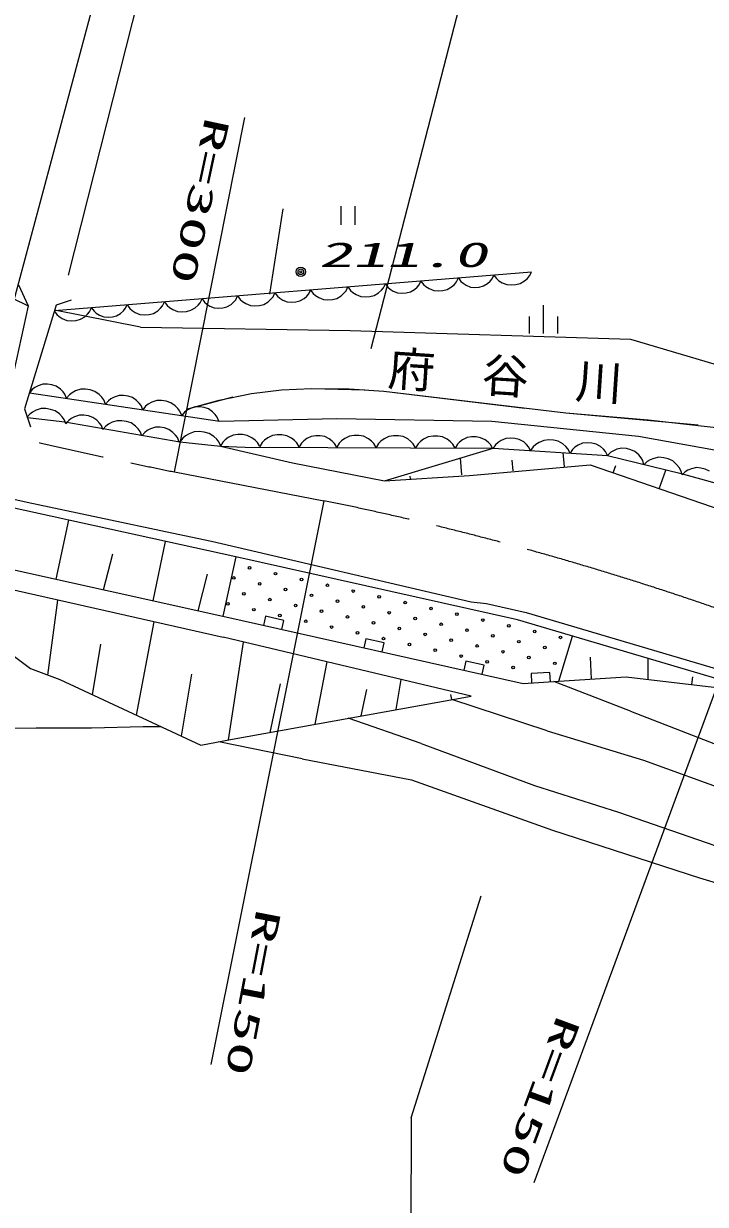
# Model space of a CAD drawing. Units: millimetres, scale not verified. Extents: x 40000 to 680000, y 20000 to 380000.
# Drawn here: x 90240 to 126552, y 255878 to 318728 of the extents above; entities that cross this region are included whole.
import ezdxf
from ezdxf.enums import TextEntityAlignment as Align

# ---------------------------------------------------------------- set-up
doc = ezdxf.new("R2010")
doc.units = ezdxf.units.MM
doc.header["$LTSCALE"] = 1000
doc.linetypes.add('CHAIN', pattern=[18.5, 12, -1.5, 3.5, -1.5])
for name, color, linetype, lineweight in [('M-BGD', 7, 'Continuous', 25), ('M-BMK', 2, 'CHAIN', 13), ('M-STR-HTXT', 7, 'Continuous', 13)]:
    doc.layers.add(name, color=color, linetype=linetype, lineweight=lineweight)
doc.styles.add('ＭＳ ゴシック', font='')
doc.styles.get('ＭＳ ゴシック').set_extended_font_data('MS Gothic')

msp = doc.modelspace()

# ---------------------------------------------------------------- linework, layer by layer
at = {"layer": 'M-BGD'}
for p, q in [((104051, 308864), (103328, 304326)), ((107137, 309018), (107138, 308018)), ((107898, 308018), (107897, 309018)), ((85953, 305903), (90486, 303698)), ((117284, 305505), (91880, 303439)), ((117181, 305295), (117284, 305505)), ((109406, 304663), (109510, 304872)), ((109510, 304872), (109639, 304692)), ((111201, 304705), (111305, 304828)), ((111305, 304828), (111404, 305026)), ((111404, 305026), (111539, 304837)), ((111539, 304837), (111669, 304727)), ((113034, 304717), (113184, 304850)), ((113184, 304850), (113294, 304979)), ((113294, 304979), (113397, 305188)), ((113397, 305188), (113526, 305008)), ((113526, 305008), (113649, 304904)), ((113649, 304904), (113810, 304803)), ((114728, 304763), (114946, 304895)), ((114946, 304895), (115088, 305021)), ((115088, 305021), (115193, 305144)), ((115193, 305144), (115291, 305342)), ((115291, 305342), (115427, 305153)), ((115427, 305153), (115556, 305043)), ((115556, 305043), (115725, 304936)), ((115725, 304936), (115974, 304836)), ((115974, 304836), (116216, 304816)), ((116216, 304816), (116456, 304835)), ((116456, 304835), (116692, 304895)), ((116692, 304895), (116921, 305034)), ((116921, 305034), (117071, 305166)), ((117071, 305166), (117181, 305295)), ((89970, 304816), (90486, 303698)), ((101538, 304033), (101636, 304232)), ((101636, 304232), (101772, 304042)), ((103526, 304185), (103629, 304394)), ((103629, 304394), (103758, 304214)), ((103758, 304214), (103881, 304110)), ((105178, 304101), (105320, 304227)), ((105320, 304227), (105425, 304350)), ((105425, 304350), (105523, 304548)), ((105523, 304548), (105659, 304359)), ((105659, 304359), (105788, 304249)), ((105788, 304249), (105957, 304142)), ((106924, 304100), (107153, 304239)), ((107153, 304239), (107303, 304372)), ((107303, 304372), (107413, 304501)), ((107413, 304501), (107516, 304710)), ((107516, 304710), (107652, 304521)), ((107652, 304521), (107782, 304411)), ((107782, 304411), (107951, 304304)), ((107951, 304304), (108200, 304204)), ((108200, 304204), (108442, 304184)), ((108442, 304184), (108681, 304203)), ((108681, 304203), (108917, 304262)), ((108917, 304262), (109147, 304401)), ((109147, 304401), (109297, 304534)), ((109297, 304534), (109406, 304663)), ((109639, 304692), (109762, 304588)), ((109762, 304588), (109922, 304487)), ((109922, 304487), (110159, 304391)), ((110159, 304391), (110389, 304372)), ((110389, 304372), (110617, 304390)), ((110617, 304390), (110841, 304447)), ((110841, 304447), (111059, 304579)), ((111059, 304579), (111201, 304705)), ((111669, 304727), (111838, 304620)), ((111838, 304620), (112087, 304520)), ((112087, 304520), (112329, 304500)), ((112329, 304500), (112569, 304519)), ((112569, 304519), (112804, 304578)), ((112804, 304578), (113034, 304717)), ((113810, 304803), (114046, 304707)), ((114046, 304707), (114276, 304688)), ((114276, 304688), (114504, 304707)), ((114504, 304707), (114728, 304763)), ((90486, 303698), (89362, 298590)), ((91972, 303743), (90290, 298224)), ((92778, 304012), (91972, 303743)), ((93758, 303391), (93861, 303600)), ((93861, 303600), (93991, 303420)), ((95657, 303555), (95755, 303754)), ((95755, 303754), (95891, 303564)), ((97386, 303445), (97535, 303578)), ((97535, 303578), (97645, 303707)), ((97645, 303707), (97749, 303916)), ((97749, 303916), (97884, 303726)), ((97884, 303726), (98014, 303616)), ((98014, 303616), (98183, 303510)), ((99150, 303468), (99379, 303607)), ((99379, 303607), (99529, 303740)), ((99529, 303740), (99639, 303869)), ((99639, 303869), (99742, 304078)), ((99742, 304078), (99871, 303898)), ((99871, 303898), (99994, 303794)), ((99994, 303794), (100155, 303692)), ((100155, 303692), (100391, 303597)), ((100391, 303597), (100622, 303578)), ((100622, 303578), (100849, 303596)), ((100849, 303596), (101073, 303653)), ((101073, 303653), (101291, 303785)), ((101291, 303785), (101433, 303911)), ((101433, 303911), (101538, 304033)), ((101772, 304042), (101901, 303933)), ((101901, 303933), (102070, 303826)), ((102070, 303826), (102319, 303726)), ((102319, 303726), (102562, 303705)), ((102562, 303705), (102801, 303725)), ((102801, 303725), (103037, 303784)), ((103037, 303784), (103266, 303923)), ((103266, 303923), (103416, 304056)), ((103416, 304056), (103526, 304185)), ((103881, 304110), (104042, 304008)), ((104042, 304008), (104278, 303913)), ((104278, 303913), (104509, 303894)), ((104509, 303894), (104736, 303912)), ((104736, 303912), (104960, 303969)), ((104960, 303969), (105178, 304101)), ((105957, 304142), (106206, 304042)), ((106206, 304042), (106449, 304021)), ((106449, 304021), (106688, 304041)), ((106688, 304041), (106924, 304100)), ((117921, 303739), (117921, 302239)), ((91868, 303438), (92004, 303248)), ((96471, 302564), (91892, 303478)), ((92004, 303248), (92133, 303138)), ((92133, 303138), (92302, 303032)), ((92302, 303032), (92551, 302931)), ((93033, 302931), (93269, 302990)), ((93269, 302990), (93498, 303129)), ((93498, 303129), (93648, 303261)), ((93648, 303261), (93758, 303391)), ((93991, 303420), (94113, 303315)), ((94113, 303315), (94274, 303214)), ((94274, 303214), (94511, 303119)), ((94511, 303119), (94741, 303099)), ((94741, 303099), (94968, 303118)), ((94968, 303118), (95192, 303174)), ((95192, 303174), (95410, 303306)), ((95410, 303306), (95553, 303432)), ((95553, 303432), (95657, 303555)), ((95891, 303564), (96020, 303454)), ((96020, 303454), (96190, 303348)), ((96190, 303348), (96439, 303248)), ((96439, 303248), (96681, 303227)), ((96681, 303227), (96920, 303247)), ((96920, 303247), (97156, 303306)), ((97156, 303306), (97386, 303445)), ((98183, 303510), (98432, 303410)), ((98432, 303410), (98674, 303389)), ((98674, 303389), (98914, 303409)), ((98914, 303409), (99150, 303468)), ((117171, 303138), (117171, 302238)), ((118671, 303139), (118671, 302239)), ((92551, 302931), (92794, 302911)), ((92794, 302911), (93033, 302931)), ((96471, 302564), (107630, 302400)), ((107630, 302400), (122556, 301930)), ((122556, 301930), (136878, 297682)), ((90699, 299260), (90551, 299080)), ((90836, 299361), (90699, 299260)), ((91012, 299456), (90836, 299361)), ((91267, 299539), (91012, 299456)), ((91510, 299543), (91267, 299539)), ((91748, 299507), (91510, 299543)), ((91979, 299432), (91748, 299507)), ((92199, 299278), (91979, 299432)), ((92339, 299136), (92199, 299278)), ((93013, 299178), (92828, 299079)), ((93281, 299266), (93013, 299178)), ((93536, 299270), (93281, 299266)), ((93785, 299233), (93536, 299270)), ((94028, 299154), (93785, 299233)), ((102383, 299040), (103973, 299231)), ((103973, 299231), (105576, 299313)), ((105576, 299313), (108420, 299242)), ((105576, 299313), (107587, 299288)), ((107587, 299288), (109420, 299165)), ((109420, 299165), (116928, 298254)), ((109420, 299165), (119116, 298016)), ((90551, 299080), (100678, 297563)), ((92440, 298999), (92339, 299136)), ((92529, 298784), (92440, 298999)), ((92685, 298973), (92529, 298784)), ((92828, 299079), (92685, 298973)), ((94259, 298992), (94028, 299154)), ((94407, 298842), (94259, 298992)), ((94512, 298699), (94407, 298842)), ((94606, 298473), (94512, 298699)), ((94754, 298653), (94606, 298473)), ((94891, 298754), (94754, 298653)), ((95067, 298849), (94891, 298754)), ((95322, 298932), (95067, 298849)), ((95565, 298936), (95322, 298932)), ((95802, 298900), (95565, 298936)), ((96034, 298825), (95802, 298900)), ((96253, 298671), (96034, 298825)), ((96394, 298528), (96253, 298671)), ((97068, 298571), (96883, 298471)), ((97336, 298658), (97068, 298571)), ((97591, 298663), (97336, 298658)), ((97840, 298625), (97591, 298663)), ((98083, 298546), (97840, 298625)), ((98314, 298384), (98083, 298546)), ((98921, 298208), (101401, 298858)), ((98921, 298208), (100658, 298685)), ((100658, 298685), (102383, 299040)), ((90290, 298224), (90608, 297272)), ((90576, 297946), (90419, 297758)), ((90720, 298051), (90576, 297946)), ((90906, 298149), (90720, 298051)), ((91174, 298234), (90906, 298149)), ((91430, 298236), (91174, 298234)), ((91679, 298196), (91430, 298236)), ((91921, 298115), (91679, 298196)), ((92150, 297951), (91921, 298115)), ((92296, 297800), (92150, 297951)), ((96495, 298392), (96394, 298528)), ((96584, 298176), (96495, 298392)), ((96740, 298365), (96584, 298176)), ((96883, 298471), (96740, 298365)), ((98461, 298235), (98314, 298384)), ((98567, 298092), (98461, 298235)), ((98661, 297865), (98567, 298092)), ((98809, 298045), (98661, 297865)), ((98945, 298146), (98809, 298045)), ((99121, 298241), (98945, 298146)), ((99377, 298324), (99121, 298241)), ((99620, 298328), (99377, 298324)), ((99857, 298293), (99620, 298328)), ((100089, 298218), (99857, 298293)), ((100308, 298063), (100089, 298218)), ((100449, 297921), (100308, 298063)), ((100550, 297785), (100449, 297921)), ((119116, 298016), (126160, 297378)), ((119116, 298016), (123497, 297637)), ((90447, 297755), (92437, 297525)), ((92401, 297656), (92296, 297800)), ((92493, 297429), (92401, 297656)), ((92437, 297525), (98563, 296465)), ((92642, 297608), (92493, 297429)), ((92780, 297707), (92642, 297608)), ((92957, 297801), (92780, 297707)), ((93213, 297882), (92957, 297801)), ((93456, 297884), (93213, 297882)), ((93693, 297846), (93456, 297884)), ((93924, 297769), (93693, 297846)), ((94142, 297613), (93924, 297769)), ((94281, 297469), (94142, 297613)), ((94381, 297332), (94281, 297469)), ((94468, 297115), (94381, 297332)), ((94625, 297303), (94468, 297115)), ((94769, 297408), (94625, 297303)), ((94955, 297506), (94769, 297408)), ((95224, 297591), (94955, 297506)), ((95479, 297593), (95224, 297591)), ((95728, 297553), (95479, 297593)), ((95970, 297472), (95728, 297553)), ((96200, 297308), (95970, 297472)), ((96346, 297157), (96200, 297308)), ((100639, 297569), (100550, 297785)), ((100678, 297563), (106924, 297709)), ((106924, 297709), (115174, 297569)), ((115174, 297569), (122995, 296762)), ((123497, 297637), (127746, 297167)), ((96450, 297013), (96346, 297157)), ((96542, 296786), (96450, 297013)), ((96692, 296965), (96542, 296786)), ((96829, 297064), (96692, 296965)), ((97006, 297158), (96829, 297064)), ((97262, 297239), (97006, 297158)), ((97505, 297241), (97262, 297239)), ((97742, 297203), (97505, 297241)), ((97973, 297126), (97742, 297203)), ((98191, 296970), (97973, 297126)), ((98330, 296826), (98191, 296970)), ((98430, 296689), (98330, 296826)), ((98517, 296472), (98430, 296689)), ((98718, 296670), (98563, 296465)), ((98863, 296787), (98718, 296670)), ((99053, 296899), (98863, 296787)), ((99329, 297002), (99053, 296899)), ((99596, 297017), (99329, 297002)), ((99859, 296989), (99596, 297017)), ((100117, 296916), (99859, 296989)), ((100365, 296757), (100117, 296916)), ((100526, 296607), (100365, 296757)), ((101143, 296690), (100974, 296566)), ((101396, 296815), (101143, 296690)), ((101648, 296855), (101396, 296815)), ((101900, 296853), (101648, 296855)), ((102152, 296809), (101900, 296853)), ((102403, 296681), (102152, 296809)), ((102570, 296554), (102403, 296681)), ((103243, 296675), (103074, 296550)), ((103496, 296799), (103243, 296675)), ((103748, 296839), (103496, 296799)), ((104000, 296837), (103748, 296839)), ((104252, 296793), (104000, 296837)), ((104503, 296665), (104252, 296793)), ((104670, 296538), (104503, 296665)), ((105564, 296755), (105323, 296637)), ((105804, 296793), (105564, 296755)), ((106044, 296792), (105804, 296793)), ((106284, 296750), (106044, 296792)), ((106523, 296628), (106284, 296750)), ((107596, 296768), (107343, 296644)), ((107848, 296808), (107596, 296768)), ((108100, 296806), (107848, 296808)), ((108352, 296762), (108100, 296806)), ((108603, 296634), (108352, 296762)), ((109696, 296752), (109443, 296628)), ((109948, 296792), (109696, 296752)), ((110200, 296790), (109948, 296792)), ((110452, 296746), (110200, 296790)), ((110703, 296619), (110452, 296746)), ((111796, 296736), (111543, 296612)), ((112048, 296776), (111796, 296736)), ((112300, 296775), (112048, 296776)), ((112552, 296731), (112300, 296775)), ((112803, 296603), (112552, 296731)), ((113863, 296693), (113622, 296575)), ((114104, 296731), (113863, 296693)), ((114344, 296729), (114104, 296731)), ((114583, 296687), (114344, 296729)), ((114822, 296566), (114583, 296687)), ((116165, 296667), (115923, 296642)), ((116405, 296652), (116165, 296667)), ((116642, 296598), (116405, 296652)), ((122995, 296762), (127922, 295885)), ((76599, 296297), (90438, 293262)), ((98563, 296465), (100720, 296232)), ((100643, 296461), (100526, 296607)), ((100750, 296228), (100643, 296461)), ((100847, 296441), (100720, 296232)), ((100720, 296232), (102035, 296178)), ((100720, 296232), (104557, 295352)), ((100974, 296566), (100847, 296441)), ((102035, 296178), (115250, 296122)), ((102695, 296427), (102570, 296554)), ((102819, 296216), (102695, 296427)), ((102947, 296425), (102819, 296216)), ((103074, 296550), (102947, 296425)), ((104795, 296411), (104670, 296538)), ((104919, 296200), (104795, 296411)), ((105041, 296399), (104919, 296200)), ((105162, 296518), (105041, 296399)), ((105323, 296637), (105162, 296518)), ((106682, 296507), (106523, 296628)), ((106801, 296386), (106682, 296507)), ((106919, 296185), (106801, 296386)), ((107047, 296394), (106919, 296185)), ((107174, 296519), (107047, 296394)), ((107343, 296644), (107174, 296519)), ((108770, 296507), (108603, 296634)), ((108895, 296380), (108770, 296507)), ((109019, 296169), (108895, 296380)), ((109147, 296378), (109019, 296169)), ((109274, 296503), (109147, 296378)), ((109443, 296628), (109274, 296503)), ((109470, 294392), (115250, 296122)), ((110870, 296491), (110703, 296619)), ((110995, 296364), (110870, 296491)), ((111119, 296153), (110995, 296364)), ((111247, 296362), (111119, 296153)), ((111374, 296487), (111247, 296362)), ((111543, 296612), (111374, 296487)), ((112970, 296475), (112803, 296603)), ((113095, 296349), (112970, 296475)), ((113219, 296138), (113095, 296349)), ((113341, 296337), (113219, 296138)), ((113462, 296456), (113341, 296337)), ((113622, 296575), (113462, 296456)), ((114982, 296444), (114822, 296566)), ((115101, 296323), (114982, 296444)), ((115219, 296123), (115101, 296323)), ((115382, 296315), (115250, 296122)), ((115250, 296122), (121345, 295747)), ((115509, 296427), (115382, 296315)), ((115676, 296537), (115509, 296427)), ((115923, 296642), (115676, 296537)), ((116874, 296463), (116642, 296598)), ((117026, 296333), (116874, 296463)), ((117139, 296206), (117026, 296333)), ((117246, 295999), (117139, 296206)), ((117385, 296201), (117246, 295999)), ((117518, 296319), (117385, 296201)), ((117694, 296435), (117518, 296319)), ((117953, 296545), (117694, 296435)), ((118207, 296571), (117953, 296545)), ((118459, 296556), (118207, 296571)), ((118707, 296498), (118459, 296556)), ((118951, 296357), (118707, 296498)), ((119111, 296221), (118951, 296357)), ((119229, 296088), (119111, 296221)), ((119342, 295870), (119229, 296088)), ((119474, 296062), (119342, 295870)), ((119601, 296175), (119474, 296062)), ((119768, 296285), (119601, 296175)), ((120015, 296390), (119768, 296285)), ((120257, 296415), (120015, 296390)), ((120497, 296400), (120257, 296415)), ((120734, 296346), (120497, 296400)), ((120966, 296211), (120734, 296346)), ((121118, 296081), (120966, 296211)), ((121231, 295954), (121118, 296081)), ((121843, 296072), (121658, 295996)), ((122105, 296127), (121843, 296072)), ((122347, 296105), (122105, 296127)), ((122580, 296045), (122347, 296105)), ((122802, 295946), (122580, 296045)), ((113573, 294711), (113504, 295599)), ((116308, 294924), (116264, 295493)), ((119043, 295137), (118984, 295892)), ((121338, 295747), (121231, 295954)), ((121511, 295910), (121345, 295747)), ((121345, 295747), (125257, 294786)), ((121658, 295996), (121511, 295910)), ((123004, 295769), (122802, 295946)), ((123128, 295613), (123004, 295769)), ((123214, 295466), (123128, 295613)), ((123280, 295242), (123214, 295466)), ((123455, 295414), (123280, 295242)), ((123609, 295504), (123455, 295414)), ((123803, 295583), (123609, 295504)), ((124079, 295642), (123803, 295583)), ((124333, 295619), (124079, 295642)), ((124577, 295555), (124333, 295619)), ((124810, 295451), (124577, 295555)), ((125022, 295266), (124810, 295451)), ((104557, 295352), (109470, 294392)), ((113983, 294681), (120411, 295243)), ((120411, 295243), (127424, 292821)), ((121640, 294816), (121776, 295209)), ((124099, 293961), (124444, 294954)), ((125153, 295101), (125022, 295266)), ((125243, 294948), (125153, 295101)), ((125312, 294713), (125243, 294948)), ((125257, 294786), (129195, 293700)), ((125479, 294876), (125312, 294713)), ((125625, 294962), (125479, 294876)), ((125810, 295037), (125625, 294962)), ((126073, 295093), (125810, 295037)), ((126315, 295071), (126073, 295093)), ((126547, 295011), (126315, 295071)), ((126769, 294911), (126547, 295011)), ((109470, 294392), (113983, 294681)), ((110838, 294498), (110826, 294646)), ((101535, 290345), (85198, 293932)), ((90438, 293262), (98129, 291617)), ((91975, 289152), (92644, 292297)), ((97141, 288003), (97801, 291165)), ((98129, 291617), (100246, 291188)), ((100246, 291188), (114072, 287959)), ((94504, 288589), (94996, 290511)), ((82923, 290111), (90616, 284401)), ((82923, 290111), (100868, 286063)), ((88837, 289850), (100843, 287180)), ((101535, 290345), (100843, 287180)), ((113839, 287593), (101535, 290345)), ((99544, 287469), (100035, 289420)), ((91527, 284054), (92071, 288047)), ((114072, 287959), (114896, 287868)), ((114896, 287868), (117008, 287379)), ((116547, 286984), (113839, 287593)), ((117008, 287379), (127752, 284210)), ((96246, 281918), (97188, 286893)), ((100843, 287180), (116844, 283605)), ((103131, 287181), (103022, 286693)), ((104107, 286963), (103131, 287181)), ((103997, 286475), (104107, 286963)), ((127235, 283828), (116547, 286984)), ((114073, 282930), (100868, 286063)), ((108464, 285989), (108355, 285501)), ((109440, 285771), (108464, 285989)), ((118751, 283720), (119483, 286117)), ((93917, 282998), (94349, 285698)), ((101145, 280598), (101944, 285808)), ((109331, 285283), (109440, 285771)), ((105765, 281432), (106400, 284750)), ((113798, 284798), (113689, 284310)), ((114774, 284580), (113798, 284798)), ((120489, 283832), (120431, 285000)), ((123504, 283815), (123513, 284927)), ((90616, 284401), (92163, 283811)), ((98652, 280802), (99200, 284100)), ((114665, 284092), (114774, 284580)), ((118266, 284192), (117268, 284132)), ((117268, 284132), (117298, 283633)), ((118296, 283693), (118266, 284192)), ((92163, 283811), (99684, 280323)), ((103369, 281000), (103925, 283577)), ((110086, 282211), (110358, 283811)), ((116844, 283605), (118751, 283720)), ((122569, 282123), (118473, 283704)), ((118751, 283720), (122337, 283951)), ((122337, 283951), (126993, 283408)), ((125829, 283544), (125878, 283960)), ((101263, 280620), (114073, 282930)), ((108225, 281875), (108525, 283285)), ((113045, 282744), (112996, 283013)), ((118118, 281081), (113045, 282744)), ((111412, 280408), (107529, 281750)), ((122569, 282123), (127958, 280028)), ((87666, 281216), (90901, 281248)), ((90901, 281248), (93862, 281249)), ((93862, 281249), (96608, 281312)), ((96608, 281312), (97552, 281312)), ((118118, 281081), (123259, 279519)), ((99684, 280323), (101263, 280620)), ((105079, 279585), (100638, 280502)), ((111412, 280408), (117448, 278175)), ((105079, 279585), (110891, 278470)), ((123259, 279519), (128998, 277435)), ((110891, 278470), (118418, 275791)), ((117448, 278175), (121920, 276761)), ((121920, 276761), (127509, 274827)), ((118418, 275791), (126243, 273261)), ((126243, 273261), (132204, 271476))]:
    msp.add_line(p, q, dxfattribs=at)
for centre, radius in [((105005, 305520), 250), ((105005, 305520), 150), ((105005, 305520), 50), ((102278, 289757), 70), ((101434, 289221), 70), ((103658, 289449), 70), ((105038, 289141), 70), ((102814, 288913), 70), ((104194, 288605), 70), ((106419, 288832), 70), ((107799, 288524), 70), ((101125, 287841), 70), ((101970, 288377), 70), ((103350, 288069), 70), ((105574, 288296), 70), ((106955, 287988), 70), ((109179, 288216), 70), ((110559, 287907), 70), ((102506, 287533), 70), ((103886, 287225), 70), ((104730, 287760), 70), ((106110, 287452), 70), ((108335, 287680), 70), ((109715, 287371), 70), ((111939, 287599), 70), ((113320, 287291), 70), ((105266, 286916), 70), ((106646, 286608), 70), ((107491, 287144), 70), ((108871, 286835), 70), ((110251, 286527), 70), ((111095, 287063), 70), ((112475, 286755), 70), ((114700, 286982), 70), ((116080, 286674), 70), ((108026, 286300), 70), ((109407, 285991), 70), ((111631, 286219), 70), ((113011, 285910), 70), ((113856, 286446), 70), ((115236, 286138), 70), ((117460, 286366), 70), ((118840, 286057), 70), ((110787, 285683), 70), ((112167, 285375), 70), ((114391, 285602), 70), ((115772, 285294), 70), ((116616, 285830), 70), ((117996, 285521), 70), ((113547, 285066), 70), ((114927, 284758), 70), ((117152, 284985), 70), ((118532, 284677), 70), ((116308, 284450), 70)]:
    msp.add_circle(centre, radius, dxfattribs=at)
at = {"layer": 'M-BMK'}
msp.add_line((98273, 294865), (106227, 293333), dxfattribs=at)
for centre, radius, start, end in [((158133, 588832), 300000, 254.50282, 258.49033), ((74038, 134850), 161719, 70.31728, 78.51906)]:
    msp.add_arc(centre, radius, start, end, dxfattribs=at)
at = {"layer": 'M-STR-HTXT'}
for p, q in [((89000, 301244), (97977, 334853)), ((92630, 305335), (99998, 334433)), ((108750, 301428), (116198, 330267)), ((98273, 294865), (102029, 313724)), ((106227, 293333), (100204, 263318)), ((128506, 287120), (117407, 257025)), ((110874, 260477), (114612, 272297)), ((110874, 260477), (110849, 241249))]:
    msp.add_line(p, q, dxfattribs=at)

# ---------------------------------------------------------------- texts
at = {"layer": 'M-BGD', "style": 'ＭＳ ゴシック', "oblique": 15, "width": 2}
msp.add_text('211.0', height=1320, rotation=0.025, dxfattribs=at).set_placement((105960, 305370), align=Align.BOTTOM_LEFT)
at = {"layer": 'M-BGD', "insert": (109589, 299257), "char_height": 1833, "attachment_point": 7, "rotation": 356.225, "style": 'ＭＳ ゴシック'}
msp.add_mtext('\\T2;府谷川', dxfattribs=at)
at = {"layer": 'M-STR-HTXT', "style": 'ＭＳ ゴシック', "width": 2}
for s, rotation, p in [('R=300', 257.925, (99545, 313912)), ('R=150', 259.125, (102277, 271760)), ('R=150', 249.725, (118314, 266164))]:
    msp.add_text(s, height=1320, rotation=rotation, dxfattribs=at).set_placement(p, align=Align.BOTTOM_LEFT)

doc.saveas('drawing.dxf')
